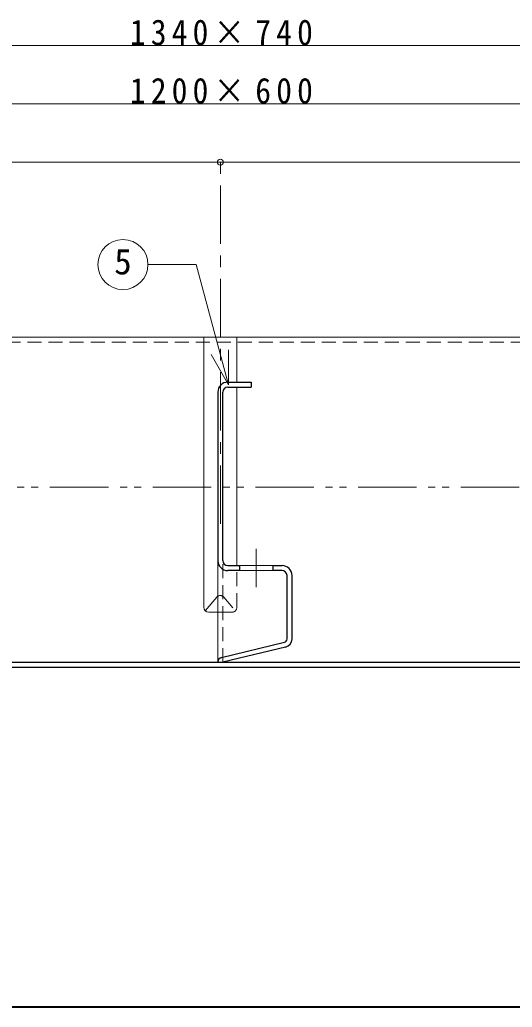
# Model space of a CAD drawing. Units: millimetres at full size, sheet at 1:7; details may follow other scales. Extents: x -1481 to 1354, y -996 to 971.
# Drawn here: x -383 to -88, y -996 to -404 of the extents above; entities that cross this region are included whole.
import ezdxf
from ezdxf.enums import TextEntityAlignment as Align

# ---------------------------------------------------------------- set-up
doc = ezdxf.new("R2010")
doc.units = ezdxf.units.MM
doc.header["$LTSCALE"] = 7
doc.header["$PDMODE"] = 32
doc.header["$PDSIZE"] = 3.5
for name, pattern in [('CHAIN1', [8, 5, -1, 1, -1]), ('DASHED1', [1.8, 1.2, -0.6]), ('DOUBLE_CHAIN1', [8.8, 5, -1, 0.6, -0.6, 0.6, -1])]:
    doc.linetypes.add(name, pattern=pattern)
doc.layers.add('0-0____1', color=4, linetype='Continuous', lineweight=9)
doc.styles.add('ＭＳ ゴシック', font='')
doc.styles.get('ＭＳ ゴシック').set_extended_font_data('MS Gothic')

msp = doc.modelspace()

# ---------------------------------------------------------------- linework, layer by layer
at = {"layer": '0-0____1'}
for p, q in [((-933.042, -419.268), (406.958, -419.268)), ((-903.042, -454.268), (336.958, -454.268)), ((-870.042, -594.268), (343.958, -594.268))]:
    msp.add_line(p, q, dxfattribs=at)
at = {"layer": '0-0____1', "linetype": 'CHAIN1'}
for p, q in [((-263.042, -706.268), (-263.042, -489.268)), ((-241.542, -721.268), (-241.542, -744.268))]:
    msp.add_line(p, q, dxfattribs=at)
at = {"layer": '0-0____1', "linetype": 'DASHED1'}
for p, q in [((-870.042, -597.268), (343.958, -597.268)), ((-261.542, -789.268), (-261.542, -728.268)), ((-253.14, -756.268), (-253.14, -731.268)), ((-260.911, -750.157), (-254.014, -758.385)), ((-256.14, -759.268), (-264.542, -759.268))]:
    msp.add_line(p, q, dxfattribs=at)
at = {"layer": '0-0____1', "color": 7, "lineweight": 18}
for p, q in [((-272.945, -756.268), (-272.945, -594.268)), ((-253.14, -594.268), (-253.14, -621.268)), ((-258.103, -622.922), (-258.103, -601.922)), ((-258.103, -622.922), (-268.603, -604.735)), ((-253.14, -731.268), (-253.14, -624.268)), ((-264.542, -728.268), (-264.542, -789.268)), ((-231.542, -731.268), (-251.542, -731.268)), ((-231.542, -734.268), (-251.542, -734.268)), ((-272.071, -758.385), (-265.174, -750.157)), ((-264.542, -759.268), (-269.945, -759.268))]:
    msp.add_line(p, q, dxfattribs=at)
at = {"layer": '0-0____1', "color": 5, "lineweight": 25}
for p, q in [((-264.542, -627.268), (-264.542, -728.268)), ((-261.542, -728.268), (-261.542, -627.268)), ((-258.542, -624.268), (-244.542, -624.268)), ((-258.542, -731.268), (-251.542, -731.268)), ((-251.542, -734.268), (-258.542, -734.268)), ((-251.542, -731.268), (-251.542, -734.268)), ((-231.542, -731.268), (-231.542, -734.268)), ((-231.542, -731.268), (-226.042, -731.268)), ((-226.042, -734.268), (-231.542, -734.268)), ((-223.042, -775.33), (-223.042, -737.268)), ((-220.042, -775.33), (-220.042, -737.268)), ((-262.245, -786.352), (-224.574, -777.274)), ((-223.871, -780.191), (-261.542, -789.268)), ((-838.042, -789.268), (311.958, -789.268)), ((-838.042, -792.268), (311.958, -792.268))]:
    msp.add_line(p, q, dxfattribs=at)
at = {"layer": '0-0____1', "linetype": 'DOUBLE_CHAIN1'}
msp.add_line((-858.042, -684.268), (178.958, -684.268), dxfattribs=at)
at = {"layer": '0-0____1', "color": 1, "lineweight": 40}
msp.add_line((1354.458, -996.268), (-1480.542, -996.268), dxfattribs=at)
at = {"layer": '0-0____1'}
msp.add_lwpolyline([(-863.042, -489.268), (-663.042, -489.268), (-263.042, -489.268), (136.958, -489.268)], dxfattribs=at)
at = {"layer": '0-0____1', "color": 7, "lineweight": 18}
msp.add_lwpolyline([(-258.103, -622.922), (-277.457, -550.692), (-306.459, -550.692)], dxfattribs=at)
at = {"layer": '0-0____1', "color": 5, "lineweight": 25}
msp.add_lwpolyline([(-258.542, -621.268), (-244.542, -621.268), (-244.542, -624.268)], dxfattribs=at)
at = {"layer": '0-0____1', "color": 7, "lineweight": 18}
msp.add_circle((-321.459, -550.692), 15, dxfattribs=at)
at = {"layer": '0-0____1', "color": 5, "lineweight": 25}
for centre, radius, start, end in [((-258.542, -627.268), 6, 90, 180), ((-258.542, -627.268), 3, 90, 180), ((-258.542, -728.268), 6, 180, 270), ((-258.542, -728.268), 3, 180, 270), ((-226.042, -737.268), 6, 0, 90), ((-226.042, -737.268), 3, 0, 90), ((-263.042, -752.268), 3, 120, 135.27973), ((-225.042, -775.33), 2, 283.54794, 0), ((-225.042, -775.33), 5, 283.54794, 0), ((-261.542, -789.268), 3, 103.54794, 180)]:
    msp.add_arc(centre, radius, start, end, dxfattribs=at)
at = {"layer": '0-0____1', "linetype": 'DASHED1'}
for centre, start, end in [((-263.042, -752.268), 44.72027, 120), ((-256.14, -756.268), 270, 0)]:
    msp.add_arc(centre, 3, start, end, dxfattribs=at)
at = {"layer": '0-0____1', "color": 7, "lineweight": 18}
msp.add_arc((-269.945, -756.268), 3, 180, 270, dxfattribs=at)
at = {"layer": '0-0____1'}
msp.add_point((-263.042, -489.268), dxfattribs=at)

# ---------------------------------------------------------------- texts
at = {"layer": '0-0____1', "color": 7, "style": 'ＭＳ ゴシック'}
msp.add_text('5', height=15.4, dxfattribs=at).set_placement((-326.709, -561.192), align=Align.BOTTOM_LEFT)
at = {"layer": '0-0____1', "color": 7, "char_height": 15.4, "attachment_point": 7, "style": 'ＭＳ ゴシック'}
for s, insert in [('\\T1.33;\\W0.9;1340×740', (-317.292, -419.268)), ('\\T1.33;\\W0.9;1200×600', (-317.292, -454.268))]:
    msp.add_mtext(s, dxfattribs=dict(at, insert=insert))

doc.saveas('drawing.dxf')
